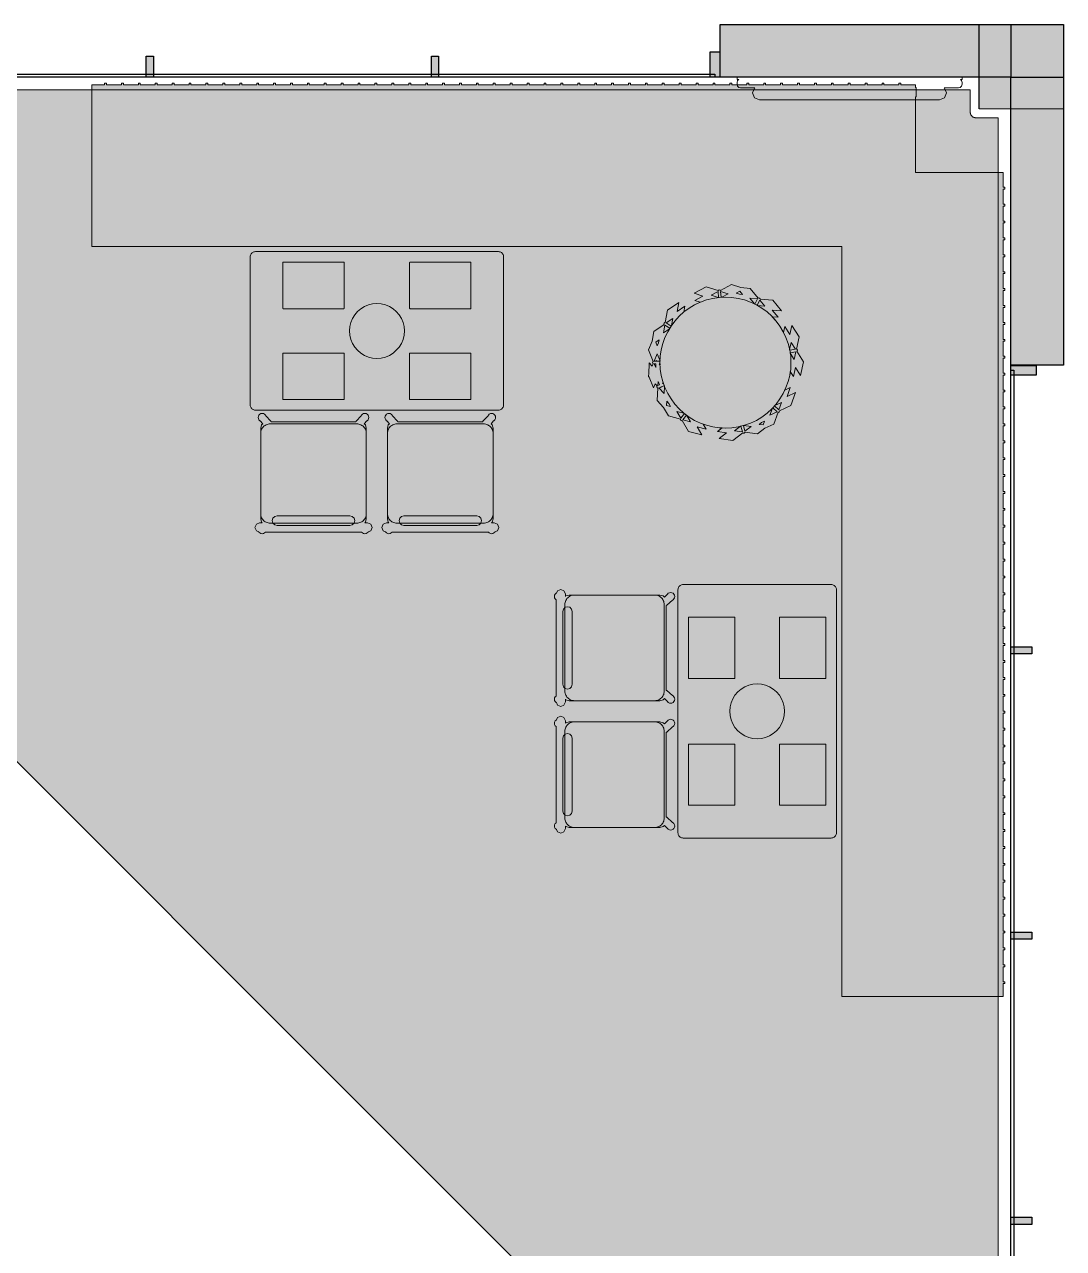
# Model space of a CAD drawing. Extents: x 2172.2 to 2210.6, y 415.3 to 458.1.
# Drawn here: x 2205.64 to 2210.56, y 431.25 to 437.04 of the extents above; entities that cross this region are included whole.
import ezdxf

# ---------------------------------------------------------------- set-up
doc = ezdxf.new("R2010")
doc.units = 0
for name, color, linetype, lineweight in [('AYAA_M3_BANQUETTES', 7, 'CONTINUOUS', 18), ('AYAA_M3_CHAIRS', 7, 'CONTINUOUS', 18), ('AYAA_M3_COLUMNS', 8, 'CONTINUOUS', 30), ('AYAA_M3_FINE_DETAIL', 8, 'CONTINUOUS', 9), ('AYAA_M3_FLOOR_DECOR', 32, 'CONTINUOUS', 9), ('AYAA_M3_GLAZING', 4, 'CONTINUOUS', 13), ('AYAA_M3_PLANTS', 94, 'CONTINUOUS', 18), ('AYAA_M3_TABLES', 7, 'CONTINUOUS', 18), ('AYAA_M3_WALL_DECOR', 32, 'CONTINUOUS', 13), ('AYAA_M3_WALLS', 7, 'CONTINUOUS', 30)]:
    doc.layers.add(name, color=color, linetype=linetype, lineweight=lineweight)

# ---------------------------------------------------------------- blocks, each defined once
blk = doc.blocks.new('AYAA_M3_ARCHITECTURE')
at = {"layer": 'AYAA_M3_COLUMNS', "true_color": 0xcfdadc}
blk.add_hatch(color=256, dxfattribs=at).paths.add_polyline_path([(20.561419, 3.041094), (20.561419, 2.641098), (20.161421, 2.641145), (20.161423, 3.041094)])
at = {"layer": 'AYAA_M3_WALLS', "true_color": 0xe1e6e6}
for points in [[(20.31142, 2.791096), (18.93642, 2.791096), (18.93642, 3.041096), (20.31142, 3.041096)], [(18.93442, 2.911096), (18.93442, 2.791096), (18.88842, 2.791096), (18.88842, 2.911096)], [(16.219419, 2.891096), (16.25342, 2.891096), (16.25342, 2.791096), (16.219419, 2.791096)], [(17.56942, 2.891096), (17.60342, 2.891096), (17.60342, 2.791096), (17.56942, 2.791096)], [(20.31142, 2.791096), (20.56142, 2.791096), (20.56142, 1.429485), (20.31142, 1.429485)], [(20.431419, 1.427485), (20.431419, 1.381485), (20.31142, 1.381485), (20.31142, 1.427485)], [(20.411421, 0.096485), (20.411421, 0.062485), (20.31142, 0.062485), (20.31142, 0.096485)], [(20.411421, -1.253515), (20.411421, -1.287515), (20.31142, -1.287515), (20.31142, -1.253515)], [(20.411421, -2.603515), (20.411421, -2.637515), (20.31142, -2.637515), (20.31142, -2.603515)]]:
    blk.add_hatch(color=256, dxfattribs=at).paths.add_polyline_path(points)
at = {"layer": 'AYAA_M3_COLUMNS', "linetype": 'CONTINUOUS', "lineweight": -2}
blk.add_lwpolyline([(20.561419, 3.041094), (20.561419, 2.641098), (20.161421, 2.641145), (20.161423, 3.041094)], close=True, dxfattribs=at)
at = {"layer": 'AYAA_M3_GLAZING', "linetype": 'CONTINUOUS', "lineweight": -2}
for points in [[(18.911421, 2.806096), (18.911421, 2.791096), (13.56142, 2.791096), (13.56142, 2.806096)], [(20.32642, -3.945515), (20.31142, -3.945515), (20.31142, 1.404485), (20.32642, 1.404485)]]:
    blk.add_lwpolyline(points, close=True, dxfattribs=at)
at = {"layer": 'AYAA_M3_WALLS', "linetype": 'CONTINUOUS', "lineweight": -2}
for points in [[(20.31142, 2.791096), (18.93642, 2.791096), (18.93642, 3.041096), (20.31142, 3.041096)], [(18.93442, 2.911096), (18.93442, 2.791096), (18.88842, 2.791096), (18.88842, 2.911096)], [(16.219419, 2.891096), (16.25342, 2.891096), (16.25342, 2.791096), (16.219419, 2.791096)], [(17.56942, 2.891096), (17.60342, 2.891096), (17.60342, 2.791096), (17.56942, 2.791096)], [(20.31142, 2.791096), (20.56142, 2.791096), (20.56142, 1.429485), (20.31142, 1.429485)], [(20.431419, 1.427485), (20.431419, 1.381485), (20.31142, 1.381485), (20.31142, 1.427485)], [(20.411421, 0.096485), (20.411421, 0.062485), (20.31142, 0.062485), (20.31142, 0.096485)], [(20.411421, -1.253515), (20.411421, -1.287515), (20.31142, -1.287515), (20.31142, -1.253515)], [(20.411421, -2.603515), (20.411421, -2.637515), (20.31142, -2.637515), (20.31142, -2.603515)]]:
    blk.add_lwpolyline(points, close=True, dxfattribs=at)
blk = doc.blocks.new('AYAA_M3_MIXED_FLOOR_TRIANGLE_L_3')
at = {"true_color": 0xe6decc}
h = blk.add_hatch(color=256, dxfattribs=at)
h.paths.add_polyline_path([(20.11942, 2.640728), (20.120229, 2.623648), (20.120469, 2.621207), (20.120948, 2.6188), (20.12166, 2.616453), (20.122599, 2.614186), (20.123756, 2.612022), (20.125119, 2.609982), (20.126675, 2.608086), (20.12841, 2.606351), (20.130306, 2.604795), (20.132346, 2.603432), (20.13451, 2.602275), (20.136777, 2.601336), (20.139124, 2.600624), (20.141531, 2.600145), (20.143972, 2.599905), (20.161052, 2.599096), (20.25142, 2.599096), (20.25142, -5.092985), (12.427339, 2.731096), (20.11942, 2.731096)])
h.paths.add_polyline_path([(20.073101, 2.604286), (20.071909, 2.609046), (20.07143, 2.611452), (20.07071, 2.616306), (20.070289, 2.621195), (20.06951, 2.637048), (20.06942, 2.640728), (20.06942, 2.681096), (12.548049, 2.681096), (20.20142, -4.972275), (20.20142, 2.549096), (20.159825, 2.549111), (20.141519, 2.549965), (20.139071, 2.550146), (20.13663, 2.550386), (20.131776, 2.551106), (20.12937, 2.551585), (20.12461, 2.552777), (20.122262, 2.553489), (20.117642, 2.555142), (20.115376, 2.556081), (20.11094, 2.558179), (20.108776, 2.559336), (20.104568, 2.561858), (20.102528, 2.563221), (20.098587, 2.566144), (20.09669, 2.567701), (20.093054, 2.570996), (20.09132, 2.57273), (20.088025, 2.576366), (20.086468, 2.578263), (20.083545, 2.582204), (20.082182, 2.584244), (20.07966, 2.588452), (20.078503, 2.590616), (20.076405, 2.595052), (20.075466, 2.597318), (20.073813, 2.601938)], flags=0)
at = {"true_color": 0x757d5e}
h = blk.add_hatch(color=256, dxfattribs=at)
h.paths.add_polyline_path([(20.06942, 2.681096), (20.069465, 2.638274), (20.070289, 2.621195), (20.07047, 2.618747), (20.07071, 2.616306), (20.07143, 2.611452), (20.071909, 2.609046), (20.073101, 2.604286), (20.073813, 2.601938), (20.075466, 2.597318), (20.076405, 2.595052), (20.078503, 2.590616), (20.07966, 2.588452), (20.082182, 2.584244), (20.083545, 2.582204), (20.086468, 2.578263), (20.088025, 2.576366), (20.09132, 2.57273), (20.093054, 2.570996), (20.09669, 2.567701), (20.098587, 2.566144), (20.102528, 2.563221), (20.104568, 2.561858), (20.108776, 2.559336), (20.11094, 2.558179), (20.115376, 2.556081), (20.117642, 2.555142), (20.122262, 2.553489), (20.12461, 2.552777), (20.12937, 2.551585), (20.131776, 2.551106), (20.13663, 2.550386), (20.139071, 2.550146), (20.141519, 2.549965), (20.158598, 2.549141), (20.20142, 2.549096), (20.20142, -4.972275), (12.548049, 2.681096)])
h.paths.add_polyline_path([(20.047636, 2.574117), (20.044069, 2.581658), (20.04313, 2.583924), (20.04032, 2.591778), (20.039608, 2.594126), (20.037581, 2.602218), (20.037103, 2.604624), (20.035879, 2.612875), (20.035331, 2.619477), (20.034476, 2.637415), (20.03442, 2.646096), (12.632547, 2.646096), (20.16642, -4.887777), (20.16642, 2.514096), (20.157739, 2.514152), (20.139801, 2.515007), (20.133199, 2.515555), (20.124948, 2.516779), (20.122542, 2.517257), (20.11445, 2.519284), (20.112102, 2.519996), (20.104248, 2.522806), (20.101982, 2.523745), (20.094441, 2.527312), (20.092278, 2.528468), (20.085123, 2.532757), (20.083083, 2.53412), (20.076383, 2.539089), (20.074486, 2.540645), (20.068306, 2.546247), (20.066571, 2.547982), (20.060969, 2.554162), (20.059413, 2.556059), (20.054444, 2.562759), (20.053081, 2.564799), (20.048792, 2.571954)], flags=0)
at = {"true_color": 0xe6decc}
blk.add_hatch(color=256, dxfattribs=at).paths.add_polyline_path([(20.060969, 2.554162), (20.066571, 2.547982), (20.068306, 2.546247), (20.074486, 2.540645), (20.076383, 2.539089), (20.083083, 2.53412), (20.085123, 2.532757), (20.092278, 2.528468), (20.094441, 2.527312), (20.101982, 2.523745), (20.104248, 2.522806), (20.112102, 2.519996), (20.11445, 2.519284), (20.122542, 2.517257), (20.124948, 2.516779), (20.133199, 2.515555), (20.139801, 2.515007), (20.155654, 2.514228), (20.161052, 2.514096), (20.16642, 2.514096), (20.16642, -4.887777), (12.632547, 2.646096), (20.03442, 2.646096), (20.03442, 2.640728), (20.034552, 2.63533), (20.035331, 2.619477), (20.035879, 2.612875), (20.037103, 2.604624), (20.037581, 2.602218), (20.039608, 2.594126), (20.04032, 2.591778), (20.04313, 2.583924), (20.044069, 2.581658), (20.047636, 2.574117), (20.048792, 2.571954), (20.053081, 2.564799), (20.054444, 2.562759), (20.059413, 2.556059)])
at = {"color": 0, "linetype": 'CONTINUOUS', "lineweight": -2}
blk.add_lwpolyline([(20.11942, 2.731096), (20.11942, 2.640728), (20.120229, 2.623648), (20.120469, 2.621207), (20.120948, 2.6188), (20.12166, 2.616453), (20.122599, 2.614186), (20.123756, 2.612022), (20.125119, 2.609982), (20.126675, 2.608086), (20.12841, 2.606351), (20.130306, 2.604795), (20.132346, 2.603432), (20.13451, 2.602275), (20.136777, 2.601336), (20.139124, 2.600624), (20.141531, 2.600145), (20.143972, 2.599905), (20.159825, 2.599126), (20.25142, 2.599096), (20.25142, -5.092985), (12.427339, 2.731096)], close=True, dxfattribs=at)
blk = doc.blocks.new('AYAA_M3_UNIQUE_WALL_COMPOSITION_15')
at = {"color": 0, "linetype": 'CONTINUOUS', "lineweight": -2}
blk.add_lwpolyline([(-0.448002, -0.044688), (-0.515665, -0.044688), (-0.524204, -0.042403), (-0.530481, -0.036126), (-0.532765, -0.027588), (-0.532765, -0.019038), (-0.530481, -0.010499), (-0.52477, -0.004788), (-0.532765, -0.004788), (-0.532765, 0.005662), (0.532765, 0.005662), (0.532765, -0.004788), (0.52477, -0.004788), (0.530481, -0.010499), (0.532765, -0.019038), (0.532765, -0.027588), (0.530481, -0.036126), (0.524204, -0.042403), (0.515665, -0.044688), (0.447981, -0.044688), (0.449701, -0.045401), (0.459431, -0.068913), (0.449701, -0.092424), (0.426212, -0.102163), (-0.426212, -0.102162), (-0.449723, -0.092424), (-0.459462, -0.068913), (-0.449723, -0.045401)], close=True, dxfattribs=at)
blk = doc.blocks.new('AYAA_M3_TRIANGLE_L_BANQUETTE')
at = {"true_color": 0xa7bd99}
blk.add_hatch(color=256, dxfattribs=at).paths.add_polyline_path([(0.027, 0.92), (0.027, 0.929), (0.035, 0.929), (0.035, 1), (0.027, 1), (0.027, 1.009), (0.035, 1.009), (0.035, 1.08), (0.027, 1.08), (0.027, 1.089), (0.035, 1.089), (0.035, 1.16), (0.027, 1.16), (0.027, 1.169), (0.035, 1.169), (0.035, 1.24), (0.027, 1.24), (0.027, 1.249), (0.035, 1.249), (0.035, 1.32), (0.027, 1.32), (0.027, 1.329), (0.035, 1.329), (0.035, 1.4), (0.027, 1.4), (0.027, 1.409), (0.035, 1.409), (0.035, 1.48), (0.027, 1.48), (0.027, 1.489), (0.035, 1.489), (0.035, 1.56), (0.027, 1.56), (0.027, 1.569), (0.035, 1.569), (0.035, 1.64), (0.027, 1.64), (0.027, 1.649), (0.035, 1.649), (0.035, 1.72), (0.027, 1.72), (0.027, 1.729), (0.035, 1.729), (0.035, 1.8), (0.027, 1.8), (0.027, 1.809), (0.035, 1.809), (0.035, 1.88), (0.027, 1.88), (0.027, 1.889), (0.035, 1.889), (0.035, 1.96), (0.027, 1.96), (0.027, 1.969), (0.035, 1.969), (0.035, 2.04), (0.027, 2.04), (0.027, 2.049), (0.035, 2.049), (0.035, 2.12), (0.027, 2.12), (0.027, 2.129), (0.035, 2.129), (0.035, 2.2), (0.027, 2.2), (0.027, 2.209), (0.035, 2.209), (0.035, 2.28), (0.027, 2.28), (0.027, 2.289), (0.035, 2.289), (0.035, 2.36), (0.027, 2.36), (0.027, 2.369), (0.035, 2.369), (0.035, 2.44), (0.027, 2.44), (0.027, 2.449), (0.035, 2.449), (0.035, 2.52), (0.027, 2.52), (0.027, 2.529), (0.035, 2.529), (0.035, 2.6), (0.027, 2.6), (0.027, 2.609), (0.035, 2.609), (0.035, 2.68), (0.027, 2.68), (0.027, 2.689), (0.035, 2.689), (0.035, 2.76), (0.027, 2.76), (0.027, 2.769), (0.035, 2.769), (0.035, 2.84), (0.027, 2.84), (0.027, 2.849), (0.035, 2.849), (0.035, 2.92), (0.027, 2.92), (0.027, 2.929), (0.035, 2.929), (0.035, 3), (0.027, 3), (0.027, 3.009), (0.035, 3.009), (0.035, 3.08), (0.027, 3.08), (0.027, 3.089), (0.035, 3.089), (0.035, 3.16), (0.027, 3.16), (0.027, 3.169), (0.035, 3.169), (0.035, 3.24), (0.027, 3.24), (0.027, 3.249), (0.035, 3.249), (0.035, 3.32), (0.027, 3.32), (0.027, 3.329), (0.035, 3.329), (0.035, 3.4), (0.027, 3.4), (0.027, 3.409), (0.035, 3.409), (0.035, 3.48), (0.027, 3.48), (0.027, 3.489), (0.035, 3.489), (0.035, 3.56), (0.027, 3.56), (0.027, 3.569), (0.035, 3.569), (0.035, 3.64), (0.027, 3.64), (0.027, 3.649), (0.035, 3.649), (0.035, 3.72), (0.027, 3.72), (0.027, 3.729), (0.035, 3.729), (0.035, 3.8), (0.027, 3.8), (0.027, 3.809), (0.035, 3.809), (0.035, 3.88), (0.027, 3.88), (0.027, 3.889), (0.035, 3.889), (0.035, 3.96), (0.027, 3.96), (0.027, 3.969), (0.035, 3.969), (0.035, 4.04), (0.027, 4.04), (0.027, 4.049), (0.035, 4.049), (0.035, 4.12), (0.027, 4.12), (0.027, 4.129), (0.035, 4.129), (0.035, 4.2), (0.027, 4.2), (0.027, 4.209), (0.035, 4.209), (0.035, 4.28), (0.027, 4.28), (0.027, 4.289), (0.035, 4.289), (0.035, 4.35), (0.8, 4.35), (0.8, 0.8), (4.35, 0.8), (4.35, 0.035), (4.289, 0.035), (4.289, 0.027), (4.28, 0.027), (4.28, 0.035), (4.209, 0.035), (4.209, 0.027), (4.2, 0.027), (4.2, 0.035), (4.129, 0.035), (4.129, 0.027), (4.12, 0.027), (4.12, 0.035), (4.049, 0.035), (4.049, 0.027), (4.04, 0.027), (4.04, 0.035), (3.969, 0.035), (3.969, 0.027), (3.96, 0.027), (3.96, 0.035), (3.889, 0.035), (3.889, 0.027), (3.88, 0.027), (3.88, 0.035), (3.809, 0.035), (3.809, 0.027), (3.8, 0.027), (3.8, 0.035), (3.729, 0.035), (3.729, 0.027), (3.72, 0.027), (3.72, 0.035), (3.649, 0.035), (3.649, 0.027), (3.64, 0.027), (3.64, 0.035), (3.569, 0.035), (3.569, 0.027), (3.56, 0.027), (3.56, 0.035), (3.489, 0.035), (3.489, 0.027), (3.48, 0.027), (3.48, 0.035), (3.409, 0.035), (3.409, 0.027), (3.4, 0.027), (3.4, 0.035), (3.329, 0.035), (3.329, 0.027), (3.32, 0.027), (3.32, 0.035), (3.249, 0.035), (3.249, 0.027), (3.24, 0.027), (3.24, 0.035), (3.169, 0.035), (3.169, 0.027), (3.16, 0.027), (3.16, 0.035), (3.089, 0.035), (3.089, 0.027), (3.08, 0.027), (3.08, 0.035), (3.009, 0.035), (3.009, 0.027), (3, 0.027), (3, 0.035), (2.929, 0.035), (2.929, 0.027), (2.92, 0.027), (2.92, 0.035), (2.849, 0.035), (2.849, 0.027), (2.84, 0.027), (2.84, 0.035), (2.769, 0.035), (2.769, 0.027), (2.76, 0.027), (2.76, 0.035), (2.689, 0.035), (2.689, 0.027), (2.68, 0.027), (2.68, 0.035), (2.609, 0.035), (2.609, 0.027), (2.6, 0.027), (2.6, 0.035), (2.529, 0.035), (2.529, 0.027), (2.52, 0.027), (2.52, 0.035), (2.449, 0.035), (2.449, 0.027), (2.44, 0.027), (2.44, 0.035), (2.369, 0.035), (2.369, 0.027), (2.36, 0.027), (2.36, 0.035), (2.289, 0.035), (2.289, 0.027), (2.28, 0.027), (2.28, 0.035), (2.209, 0.035), (2.209, 0.027), (2.2, 0.027), (2.2, 0.035), (2.129, 0.035), (2.129, 0.027), (2.12, 0.027), (2.12, 0.035), (2.049, 0.035), (2.049, 0.027), (2.04, 0.027), (2.04, 0.035), (1.969, 0.035), (1.969, 0.027), (1.96, 0.027), (1.96, 0.035), (1.889, 0.035), (1.889, 0.027), (1.88, 0.027), (1.88, 0.035), (1.809, 0.035), (1.809, 0.027), (1.8, 0.027), (1.8, 0.035), (1.729, 0.035), (1.729, 0.027), (1.72, 0.027), (1.72, 0.035), (1.649, 0.035), (1.649, 0.027), (1.64, 0.027), (1.64, 0.035), (1.569, 0.035), (1.569, 0.027), (1.56, 0.027), (1.56, 0.035), (1.489, 0.035), (1.489, 0.027), (1.48, 0.027), (1.48, 0.035), (1.409, 0.035), (1.409, 0.027), (1.4, 0.027), (1.4, 0.035), (1.329, 0.035), (1.329, 0.027), (1.32, 0.027), (1.32, 0.035), (1.249, 0.035), (1.249, 0.027), (1.24, 0.027), (1.24, 0.035), (1.169, 0.035), (1.169, 0.027), (1.16, 0.027), (1.16, 0.035), (1.089, 0.035), (1.089, 0.027), (1.08, 0.027), (1.08, 0.035), (1.009, 0.035), (1.009, 0.027), (1, 0.027), (1, 0.035), (0.929, 0.035), (0.929, 0.027), (0.92, 0.027), (0.92, 0.035), (0.849, 0.035), (0.849, 0.027), (0.84, 0.027), (0.84, 0.035), (0.769, 0.035), (0.769, 0.027), (0.76, 0.027), (0.76, 0.035), (0.689, 0.035), (0.689, 0.027), (0.68, 0.027), (0.68, 0.035), (0.609, 0.035), (0.609, 0.027), (0.6, 0.027), (0.6, 0.035), (0.529, 0.035), (0.529, 0.027), (0.52, 0.027), (0.52, 0.035), (0.45, 0.035), (0.45, 0.048), (0.448, 0.048), (0.448, 0.092), (0.45, 0.092), (0.45, 0.45), (0.035, 0.45), (0.035, 0.52), (0.027, 0.52), (0.027, 0.529), (0.035, 0.529), (0.035, 0.6), (0.027, 0.6), (0.027, 0.609), (0.035, 0.609), (0.035, 0.68), (0.027, 0.68), (0.027, 0.689), (0.035, 0.689), (0.035, 0.76), (0.027, 0.76), (0.027, 0.769), (0.035, 0.769), (0.035, 0.84), (0.027, 0.84), (0.027, 0.849), (0.035, 0.849), (0.035, 0.92)])
at = {"color": 0, "linetype": 'CONTINUOUS', "lineweight": -2}
blk.add_lwpolyline([(0.027, 0.92), (0.027, 0.929), (0.035, 0.929), (0.035, 1), (0.027, 1), (0.027, 1.009), (0.035, 1.009), (0.035, 1.08), (0.027, 1.08), (0.027, 1.089), (0.035, 1.089), (0.035, 1.16), (0.027, 1.16), (0.027, 1.169), (0.035, 1.169), (0.035, 1.24), (0.027, 1.24), (0.027, 1.249), (0.035, 1.249), (0.035, 1.32), (0.027, 1.32), (0.027, 1.329), (0.035, 1.329), (0.035, 1.4), (0.027, 1.4), (0.027, 1.409), (0.035, 1.409), (0.035, 1.48), (0.027, 1.48), (0.027, 1.489), (0.035, 1.489), (0.035, 1.56), (0.027, 1.56), (0.027, 1.569), (0.035, 1.569), (0.035, 1.64), (0.027, 1.64), (0.027, 1.649), (0.035, 1.649), (0.035, 1.72), (0.027, 1.72), (0.027, 1.729), (0.035, 1.729), (0.035, 1.8), (0.027, 1.8), (0.027, 1.809), (0.035, 1.809), (0.035, 1.88), (0.027, 1.88), (0.027, 1.889), (0.035, 1.889), (0.035, 1.96), (0.027, 1.96), (0.027, 1.969), (0.035, 1.969), (0.035, 2.04), (0.027, 2.04), (0.027, 2.049), (0.035, 2.049), (0.035, 2.12), (0.027, 2.12), (0.027, 2.129), (0.035, 2.129), (0.035, 2.2), (0.027, 2.2), (0.027, 2.209), (0.035, 2.209), (0.035, 2.28), (0.027, 2.28), (0.027, 2.289), (0.035, 2.289), (0.035, 2.36), (0.027, 2.36), (0.027, 2.369), (0.035, 2.369), (0.035, 2.44), (0.027, 2.44), (0.027, 2.449), (0.035, 2.449), (0.035, 2.52), (0.027, 2.52), (0.027, 2.529), (0.035, 2.529), (0.035, 2.6), (0.027, 2.6), (0.027, 2.609), (0.035, 2.609), (0.035, 2.68), (0.027, 2.68), (0.027, 2.689), (0.035, 2.689), (0.035, 2.76), (0.027, 2.76), (0.027, 2.769), (0.035, 2.769), (0.035, 2.84), (0.027, 2.84), (0.027, 2.849), (0.035, 2.849), (0.035, 2.92), (0.027, 2.92), (0.027, 2.929), (0.035, 2.929), (0.035, 3), (0.027, 3), (0.027, 3.009), (0.035, 3.009), (0.035, 3.08), (0.027, 3.08), (0.027, 3.089), (0.035, 3.089), (0.035, 3.16), (0.027, 3.16), (0.027, 3.169), (0.035, 3.169), (0.035, 3.24), (0.027, 3.24), (0.027, 3.249), (0.035, 3.249), (0.035, 3.32), (0.027, 3.32), (0.027, 3.329), (0.035, 3.329), (0.035, 3.4), (0.027, 3.4), (0.027, 3.409), (0.035, 3.409), (0.035, 3.48), (0.027, 3.48), (0.027, 3.489), (0.035, 3.489), (0.035, 3.56), (0.027, 3.56), (0.027, 3.569), (0.035, 3.569), (0.035, 3.64), (0.027, 3.64), (0.027, 3.649), (0.035, 3.649), (0.035, 3.72), (0.027, 3.72), (0.027, 3.729), (0.035, 3.729), (0.035, 3.8), (0.027, 3.8), (0.027, 3.809), (0.035, 3.809), (0.035, 3.88), (0.027, 3.88), (0.027, 3.889), (0.035, 3.889), (0.035, 3.96), (0.027, 3.96), (0.027, 3.969), (0.035, 3.969), (0.035, 4.04), (0.027, 4.04), (0.027, 4.049), (0.035, 4.049), (0.035, 4.12), (0.027, 4.12), (0.027, 4.129), (0.035, 4.129), (0.035, 4.2), (0.027, 4.2), (0.027, 4.209), (0.035, 4.209), (0.035, 4.28), (0.027, 4.28), (0.027, 4.289), (0.035, 4.289), (0.035, 4.35), (0.8, 4.35), (0.8, 0.8), (4.35, 0.8), (4.35, 0.035), (4.289, 0.035), (4.289, 0.027), (4.28, 0.027), (4.28, 0.035), (4.209, 0.035), (4.209, 0.027), (4.2, 0.027), (4.2, 0.035), (4.129, 0.035), (4.129, 0.027), (4.12, 0.027), (4.12, 0.035), (4.049, 0.035), (4.049, 0.027), (4.04, 0.027), (4.04, 0.035), (3.969, 0.035), (3.969, 0.027), (3.96, 0.027), (3.96, 0.035), (3.889, 0.035), (3.889, 0.027), (3.88, 0.027), (3.88, 0.035), (3.809, 0.035), (3.809, 0.027), (3.8, 0.027), (3.8, 0.035), (3.729, 0.035), (3.729, 0.027), (3.72, 0.027), (3.72, 0.035), (3.649, 0.035), (3.649, 0.027), (3.64, 0.027), (3.64, 0.035), (3.569, 0.035), (3.569, 0.027), (3.56, 0.027), (3.56, 0.035), (3.489, 0.035), (3.489, 0.027), (3.48, 0.027), (3.48, 0.035), (3.409, 0.035), (3.409, 0.027), (3.4, 0.027), (3.4, 0.035), (3.329, 0.035), (3.329, 0.027), (3.32, 0.027), (3.32, 0.035), (3.249, 0.035), (3.249, 0.027), (3.24, 0.027), (3.24, 0.035), (3.169, 0.035), (3.169, 0.027), (3.16, 0.027), (3.16, 0.035), (3.089, 0.035), (3.089, 0.027), (3.08, 0.027), (3.08, 0.035), (3.009, 0.035), (3.009, 0.027), (3, 0.027), (3, 0.035), (2.929, 0.035), (2.929, 0.027), (2.92, 0.027), (2.92, 0.035), (2.849, 0.035), (2.849, 0.027), (2.84, 0.027), (2.84, 0.035), (2.769, 0.035), (2.769, 0.027), (2.76, 0.027), (2.76, 0.035), (2.689, 0.035), (2.689, 0.027), (2.68, 0.027), (2.68, 0.035), (2.609, 0.035), (2.609, 0.027), (2.6, 0.027), (2.6, 0.035), (2.529, 0.035), (2.529, 0.027), (2.52, 0.027), (2.52, 0.035), (2.449, 0.035), (2.449, 0.027), (2.44, 0.027), (2.44, 0.035), (2.369, 0.035), (2.369, 0.027), (2.36, 0.027), (2.36, 0.035), (2.289, 0.035), (2.289, 0.027), (2.28, 0.027), (2.28, 0.035), (2.209, 0.035), (2.209, 0.027), (2.2, 0.027), (2.2, 0.035), (2.129, 0.035), (2.129, 0.027), (2.12, 0.027), (2.12, 0.035), (2.049, 0.035), (2.049, 0.027), (2.04, 0.027), (2.04, 0.035), (1.969, 0.035), (1.969, 0.027), (1.96, 0.027), (1.96, 0.035), (1.889, 0.035), (1.889, 0.027), (1.88, 0.027), (1.88, 0.035), (1.809, 0.035), (1.809, 0.027), (1.8, 0.027), (1.8, 0.035), (1.729, 0.035), (1.729, 0.027), (1.72, 0.027), (1.72, 0.035), (1.649, 0.035), (1.649, 0.027), (1.64, 0.027), (1.64, 0.035), (1.569, 0.035), (1.569, 0.027), (1.56, 0.027), (1.56, 0.035), (1.489, 0.035), (1.489, 0.027), (1.48, 0.027), (1.48, 0.035), (1.409, 0.035), (1.409, 0.027), (1.4, 0.027), (1.4, 0.035), (1.329, 0.035), (1.329, 0.027), (1.32, 0.027), (1.32, 0.035), (1.249, 0.035), (1.249, 0.027), (1.24, 0.027), (1.24, 0.035), (1.169, 0.035), (1.169, 0.027), (1.16, 0.027), (1.16, 0.035), (1.089, 0.035), (1.089, 0.027), (1.08, 0.027), (1.08, 0.035), (1.009, 0.035), (1.009, 0.027), (1, 0.027), (1, 0.035), (0.929, 0.035), (0.929, 0.027), (0.92, 0.027), (0.92, 0.035), (0.849, 0.035), (0.849, 0.027), (0.84, 0.027), (0.84, 0.035), (0.769, 0.035), (0.769, 0.027), (0.76, 0.027), (0.76, 0.035), (0.689, 0.035), (0.689, 0.027), (0.68, 0.027), (0.68, 0.035), (0.609, 0.035), (0.609, 0.027), (0.6, 0.027), (0.6, 0.035), (0.529, 0.035), (0.529, 0.027), (0.52, 0.027), (0.52, 0.035), (0.45, 0.035), (0.45, 0.048), (0.448, 0.048), (0.448, 0.092), (0.45, 0.092), (0.45, 0.45), (0.035, 0.45), (0.035, 0.52), (0.027, 0.52), (0.027, 0.529), (0.035, 0.529), (0.035, 0.6), (0.027, 0.6), (0.027, 0.609), (0.035, 0.609), (0.035, 0.68), (0.027, 0.68), (0.027, 0.689), (0.035, 0.689), (0.035, 0.76), (0.027, 0.76), (0.027, 0.769), (0.035, 0.769), (0.035, 0.84), (0.027, 0.84), (0.027, 0.849), (0.035, 0.849), (0.035, 0.92)], close=True, dxfattribs=at)
blk = doc.blocks.new('AYAA_M3_DINING_2')
at = {"true_color": 0xf9f9f5}
blk.add_hatch(color=256, dxfattribs=at).paths.add_polyline_path([(-0.595225, -0.364695), (-0.597275, -0.36135), (-0.598776, -0.357725), (-0.599692, -0.353911), (-0.6, -0.35), (-0.6, 0.35), (-0.599692, 0.353911), (-0.598776, 0.357725), (-0.597275, 0.36135), (-0.595225, 0.364695), (-0.592678, 0.367678), (-0.589695, 0.370225), (-0.58635, 0.372275), (-0.582725, 0.373776), (-0.578911, 0.374692), (-0.575, 0.375), (0.575, 0.375), (0.578911, 0.374692), (0.582725, 0.373776), (0.58635, 0.372275), (0.589695, 0.370225), (0.592678, 0.367678), (0.595225, 0.364695), (0.597275, 0.36135), (0.598776, 0.357725), (0.599692, 0.353911), (0.6, 0.35), (0.6, -0.35), (0.599692, -0.353911), (0.598776, -0.357725), (0.597275, -0.36135), (0.595225, -0.364695), (0.592678, -0.367678), (0.589695, -0.370225), (0.58635, -0.372275), (0.582725, -0.373776), (0.578911, -0.374692), (0.575, -0.375), (-0.575, -0.375), (-0.578911, -0.374692), (-0.582725, -0.373776), (-0.58635, -0.372275), (-0.589695, -0.370225), (-0.592678, -0.367678)])
at = {"color": 0, "linetype": 'CONTINUOUS', "lineweight": -2}
blk.add_lwpolyline([(-0.599692, 0.353911), (-0.598776, 0.357725), (-0.597275, 0.36135), (-0.595225, 0.364695), (-0.592678, 0.367678), (-0.589695, 0.370225), (-0.58635, 0.372275), (-0.582725, 0.373776), (-0.578911, 0.374692), (-0.575, 0.375), (0.575, 0.375), (0.578911, 0.374692), (0.582725, 0.373776), (0.58635, 0.372275), (0.589695, 0.370225), (0.592678, 0.367678), (0.595225, 0.364695), (0.597275, 0.36135), (0.598776, 0.357725), (0.599692, 0.353911), (0.6, 0.35), (0.6, -0.35), (0.599692, -0.353911), (0.598776, -0.357725), (0.597275, -0.36135), (0.595225, -0.364695), (0.592678, -0.367678), (0.589695, -0.370225), (0.58635, -0.372275), (0.582725, -0.373776), (0.578911, -0.374692), (0.575, -0.375), (-0.575, -0.375), (-0.578911, -0.374692), (-0.582725, -0.373776), (-0.58635, -0.372275), (-0.589695, -0.370225), (-0.592678, -0.367678), (-0.595225, -0.364695), (-0.597275, -0.36135), (-0.598776, -0.357725), (-0.599692, -0.353911), (-0.6, -0.35), (-0.6, 0.35)], close=True, dxfattribs=at)
at = {"layer": 'AYAA_M3_FINE_DETAIL', "linetype": 'CONTINUOUS', "lineweight": -2}
for points in [[(-0.443, 0.325), (-0.157, 0.325), (-0.156001, 0.324733), (-0.155267, 0.323999), (-0.155, 0.323), (-0.155, 0.107), (-0.155267, 0.106001), (-0.156001, 0.105267), (-0.157, 0.105), (-0.443, 0.105), (-0.443999, 0.105267), (-0.444733, 0.106001), (-0.445, 0.107), (-0.445, 0.323), (-0.444733, 0.323999), (-0.443999, 0.324733)], [(0.155, 0.323), (0.155267, 0.323999), (0.156001, 0.324733), (0.157, 0.325), (0.443, 0.325), (0.443999, 0.324733), (0.444733, 0.323999), (0.445, 0.323), (0.445, 0.107), (0.444733, 0.106001), (0.443999, 0.105267), (0.443, 0.105), (0.157, 0.105), (0.156001, 0.105267), (0.155267, 0.106001), (0.155, 0.107)], [(-0.123637, 0.040172), (-0.115831, 0.059019), (-0.105172, 0.076412), (-0.091924, 0.091924), (-0.076412, 0.105172), (-0.059019, 0.115831), (-0.040172, 0.123637), (-0.020336, 0.128399), (0, 0.13), (0.020336, 0.128399), (0.040172, 0.123637), (0.059019, 0.115831), (0.076412, 0.105172), (0.091924, 0.091924), (0.105172, 0.076412), (0.115831, 0.059019), (0.123637, 0.040172), (0.128399, 0.020336), (0.13, 0), (0.128399, -0.020336), (0.123637, -0.040172), (0.115831, -0.059019), (0.105172, -0.076412), (0.091924, -0.091924), (0.076412, -0.105172), (0.059019, -0.115831), (0.040172, -0.123637), (0.020336, -0.128399), (0, -0.13), (-0.020336, -0.128399), (-0.040172, -0.123637), (-0.059019, -0.115831), (-0.076412, -0.105172), (-0.091924, -0.091924), (-0.105172, -0.076412), (-0.115831, -0.059019), (-0.123637, -0.040172), (-0.128399, -0.020336), (-0.13, 0), (-0.128399, 0.020336)], [(-0.443999, -0.105267), (-0.443, -0.105), (-0.157, -0.105), (-0.156001, -0.105267), (-0.155267, -0.106001), (-0.155, -0.107), (-0.155, -0.323), (-0.155267, -0.323999), (-0.156001, -0.324733), (-0.157, -0.325), (-0.443, -0.325), (-0.443999, -0.324733), (-0.444733, -0.323999), (-0.445, -0.323), (-0.445, -0.107), (-0.444733, -0.106001)], [(0.155267, -0.106001), (0.156001, -0.105267), (0.157, -0.105), (0.443, -0.105), (0.443999, -0.105267), (0.444733, -0.106001), (0.445, -0.107), (0.445, -0.323), (0.444733, -0.323999), (0.443999, -0.324733), (0.443, -0.325), (0.157, -0.325), (0.156001, -0.324733), (0.155267, -0.323999), (0.155, -0.323), (0.155, -0.107)]]:
    blk.add_lwpolyline(points, close=True, dxfattribs=at)
blk = doc.blocks.new('AYAA_M3_CHAIR_IVORY')
at = {"true_color": 0xeaeeee}
blk.add_hatch(color=256, dxfattribs=at).paths.add_polyline_path([(-0.247475, -0.204863), (-0.248872, -0.200013), (-0.249717, -0.195038), (-0.25, -0.19), (-0.25, 0.19), (-0.249717, 0.195038), (-0.248872, 0.200013), (-0.247475, 0.204863), (-0.245544, 0.209525), (-0.243103, 0.213941), (-0.240182, 0.218057), (-0.23682, 0.22182), (-0.233057, 0.225182), (-0.228941, 0.228103), (-0.224525, 0.230544), (-0.219863, 0.232475), (-0.215013, 0.233872), (-0.210038, 0.234717), (-0.205, 0.235), (0.205, 0.235), (0.210038, 0.234717), (0.215013, 0.233872), (0.219863, 0.232475), (0.224525, 0.230544), (0.228941, 0.228103), (0.233057, 0.225182), (0.23682, 0.22182), (0.240182, 0.218057), (0.243103, 0.213941), (0.245544, 0.209525), (0.247475, 0.204863), (0.248872, 0.200013), (0.249717, 0.195038), (0.25, 0.19), (0.25, -0.19), (0.249717, -0.195038), (0.248872, -0.200013), (0.247475, -0.204863), (0.245544, -0.209525), (0.243103, -0.213941), (0.240182, -0.218057), (0.23682, -0.22182), (0.233057, -0.225182), (0.228941, -0.228103), (0.224525, -0.230544), (0.219863, -0.232475), (0.215013, -0.233872), (0.210038, -0.234717), (0.205, -0.235), (-0.205, -0.235), (-0.210038, -0.234717), (-0.215013, -0.233872), (-0.219863, -0.232475), (-0.224525, -0.230544), (-0.228941, -0.228103), (-0.233057, -0.225182), (-0.23682, -0.22182), (-0.240182, -0.218057), (-0.243103, -0.213941), (-0.245544, -0.209525)])
at = {"color": 0, "linetype": 'CONTINUOUS', "lineweight": -2}
for points in [[(-0.255, -0.233), (-0.242972, -0.233), (-0.245992, -0.22998), (-0.25, -0.215), (-0.25, 0.215), (-0.245992, 0.22998), (-0.240149, 0.235823), (-0.252556, 0.249383), (-0.254118, 0.250179), (-0.258321, 0.254382), (-0.26102, 0.259679), (-0.26195, 0.26555), (-0.26102, 0.271421), (-0.258321, 0.276718), (-0.254118, 0.280921), (-0.248821, 0.28362), (-0.24295, 0.28455), (-0.237079, 0.28362), (-0.231782, 0.280921), (-0.227579, 0.276718), (-0.22608, 0.273776), (-0.20172, 0.24715), (-0.200943, 0.245), (0.200943, 0.245), (0.20172, 0.24715), (0.22608, 0.273776), (0.227579, 0.276718), (0.231782, 0.280921), (0.237079, 0.28362), (0.24295, 0.28455), (0.248821, 0.28362), (0.254118, 0.280921), (0.258321, 0.276718), (0.26102, 0.271421), (0.26195, 0.26555), (0.26102, 0.259679), (0.258321, 0.254382), (0.254118, 0.250179), (0.252556, 0.249383), (0.240149, 0.235823), (0.245992, 0.22998), (0.25, 0.215), (0.25, -0.215), (0.245992, -0.22998), (0.242972, -0.233), (0.255, -0.233), (0.270556, -0.239444), (0.277, -0.255), (0.270556, -0.270556), (0.259027, -0.275332), (0.258321, -0.276718), (0.254118, -0.280921), (0.248821, -0.28362), (0.24295, -0.28455), (0.237079, -0.28362), (0.231782, -0.280921), (0.227861, -0.277), (-0.227861, -0.277), (-0.231782, -0.280921), (-0.237079, -0.28362), (-0.24295, -0.28455), (-0.248821, -0.28362), (-0.254118, -0.280921), (-0.258321, -0.276718), (-0.259027, -0.275332), (-0.270556, -0.270556), (-0.277, -0.255), (-0.270556, -0.239444)], [(-0.247475, -0.204863), (-0.248872, -0.200013), (-0.249717, -0.195038), (-0.25, -0.19), (-0.25, 0.19), (-0.249717, 0.195038), (-0.248872, 0.200013), (-0.247475, 0.204863), (-0.245544, 0.209525), (-0.243103, 0.213941), (-0.240182, 0.218057), (-0.23682, 0.22182), (-0.233057, 0.225182), (-0.228941, 0.228103), (-0.224525, 0.230544), (-0.219863, 0.232475), (-0.215013, 0.233872), (-0.210038, 0.234717), (-0.205, 0.235), (0.205, 0.235), (0.210038, 0.234717), (0.215013, 0.233872), (0.219863, 0.232475), (0.224525, 0.230544), (0.228941, 0.228103), (0.233057, 0.225182), (0.23682, 0.22182), (0.240182, 0.218057), (0.243103, 0.213941), (0.245544, 0.209525), (0.247475, 0.204863), (0.248872, 0.200013), (0.249717, 0.195038), (0.25, 0.19), (0.25, -0.19), (0.249717, -0.195038), (0.248872, -0.200013), (0.247475, -0.204863), (0.245544, -0.209525), (0.243103, -0.213941), (0.240182, -0.218057), (0.23682, -0.22182), (0.233057, -0.225182), (0.228941, -0.228103), (0.224525, -0.230544), (0.219863, -0.232475), (0.215013, -0.233872), (0.210038, -0.234717), (0.205, -0.235), (-0.205, -0.235), (-0.210038, -0.234717), (-0.215013, -0.233872), (-0.219863, -0.232475), (-0.224525, -0.230544), (-0.228941, -0.228103), (-0.233057, -0.225182), (-0.23682, -0.22182), (-0.240182, -0.218057), (-0.243103, -0.213941), (-0.245544, -0.209525)], [(-0.183735, -0.203506), (-0.1725, -0.2005), (0.1725, -0.2005), (0.183735, -0.203506), (0.191994, -0.211765), (0.195, -0.223), (0.191994, -0.234235), (0.183735, -0.242494), (0.1725, -0.2455), (-0.1725, -0.2455), (-0.183735, -0.242494), (-0.191994, -0.234235), (-0.195, -0.223), (-0.191994, -0.211765)]]:
    blk.add_lwpolyline(points, close=True, dxfattribs=at)
blk = doc.blocks.new('AYAA_M3_PLANTER')
at = {"true_color": 0x91b46f}
h = blk.add_hatch(color=256, dxfattribs=at)
h.paths.add_polyline_path([(-0.314582, -0.176177), (-0.34944, -0.121314), (-0.336246, -0.063287), (-0.338237, -0.062792), (-0.340588, -0.058893), (-0.339683, -0.054431), (-0.337973, -0.053296), (-0.369886, -0.003068), (-0.355475, 0.060314), (-0.331772, 0.023007), (-0.321972, 0.066107), (-0.30676, 0.042164), (-0.304043, 0.060478), (-0.296652, 0.089988), (-0.286403, 0.118632), (-0.280823, 0.13043), (-0.30658, 0.118511), (-0.291515, 0.160064), (-0.331628, 0.141502), (-0.309474, 0.20261), (-0.255468, 0.227602), (-0.256292, 0.22948), (-0.254641, 0.233723), (-0.250554, 0.235732), (-0.248612, 0.235071), (-0.22833, 0.291016), (-0.18698, 0.310151), (-0.150749, 0.337787), (-0.091788, 0.329601), (-0.091462, 0.331547), (-0.087769, 0.334189), (-0.083255, 0.333702), (-0.082014, 0.332167), (-0.034685, 0.368269), (0.029698, 0.35933), (-0.005446, 0.332524), (0.038334, 0.326445), (0.015759, 0.309226), (0.030385, 0.308507), (0.060478, 0.304043), (0.089988, 0.296652), (0.105943, 0.290943), (0.091863, 0.31559), (0.134551, 0.304134), (0.112627, 0.342513), (0.175406, 0.325665), (0.204933, 0.273978), (0.206673, 0.274908), (0.21102, 0.273598), (0.213392, 0.269726), (0.212934, 0.267806), (0.270427, 0.252378), (0.293029, 0.212813), (0.32366, 0.17908), (0.320546, 0.119665), (0.322646, 0.119524), (0.325649, 0.11609), (0.325495, 0.111531), (0.323958, 0.110094), (0.332125, 0.1011), (0.34, 0.12), (0.361231, 0.069046), (0.363954, 0.066047), (0.363789, 0.062905), (0.365, 0.06), (0.363441, 0.056259), (0.360553, 0.001136), (0.346789, 0.016294), (0.342105, 0.005053), (0.343905, 0.004243), (0.345522, 0), (0.343905, -0.004243), (0.342105, -0.005053), (0.365, -0.06), (0.347475, -0.102059), (0.339471, -0.146917), (0.290523, -0.180738), (0.291693, -0.182487), (0.290809, -0.186962), (0.287104, -0.189624), (0.285028, -0.189285), (0.274576, -0.247856), (0.2211, -0.284806), (0.228864, -0.241294), (0.192501, -0.26642), (0.1974, -0.238964), (0.196662, -0.239633), (0.172227, -0.257756), (0.146133, -0.273396), (0.119186, -0.286141), (0.145726, -0.294619), (0.106529, -0.315045), (0.148633, -0.328494), (0.09099, -0.358533), (0.034315, -0.34043), (0.033645, -0.342424), (0.029562, -0.344457), (0.025191, -0.34315), (0.024191, -0.341299), (-0.02857, -0.368794), (-0.071975, -0.354929), (-0.117352, -0.35079), (-0.155242, -0.304904), (-0.15685, -0.306178), (-0.161374, -0.305659), (-0.164354, -0.302216), (-0.164209, -0.30017), (-0.223471, -0.294764), (-0.264858, -0.244643), (-0.220841, -0.248658), (-0.248984, -0.214576), (-0.22109, -0.217121), (-0.239633, -0.196662), (-0.257756, -0.172227), (-0.273396, -0.146133), (-0.274861, -0.143036), (-0.281079, -0.170384), (-0.304783, -0.133077)])
h.paths.add_polyline_path([(0.32938, 0.006), (0.3375, 0.006), (0.330287, 0.023311)], flags=0)
h.paths.add_polyline_path([(0.32464, -0.006), (0.309705, -0.006), (0.309578, -0.008587), (0.323, -0.0408), (0.3375, -0.006), (0.328751, -0.006), (0.328527, -0.010281)], flags=0)
h.paths.add_polyline_path([(0.33044, -0.097057), (0.323, -0.0792), (0.317182, -0.093164), (0.314525, -0.108055)], flags=0)
h.paths.add_polyline_path([(0.319918, 0.107677), (0.31227, 0.104951), (0.318937, 0.088952)], flags=0)
h.paths.add_polyline_path([(0.307649, 0.116043), (0.315889, 0.11898), (0.290546, 0.146891), (0.288725, 0.112142), (0.289628, 0.109619), (0.303776, 0.114662), (0.306, 0.12)], flags=0)
h.paths.add_polyline_path([(0.309578, 0.008587), (0.309705, 0.006), (0.313744, 0.006), (0.310149, 0.009959)], flags=0)
h.paths.add_polyline_path([(0.295485, 0.094765), (0.297542, 0.099701), (0.293671, 0.098321), (0.29459, 0.095751)], flags=0)
h.paths.add_polyline_path([(0.264914, -0.160285), (0.263661, -0.162376), (0.287137, -0.177468), (0.293759, -0.140353)], flags=0)
h.paths.add_polyline_path([(0.249631, -0.208993), (0.280647, -0.187562), (0.257445, -0.172646), (0.255695, -0.175005)], flags=0)
h.paths.add_polyline_path([(0.267482, 0.194261), (0.277651, 0.183062), (0.278664, 0.20238), (0.259979, 0.207395)], flags=0)
h.paths.add_polyline_path([(0.229573, 0.230846), (0.210872, 0.263581), (0.193952, 0.241643), (0.196566, 0.239704)], flags=0)
h.paths.add_polyline_path([(0.18234, 0.250255), (0.184312, 0.248793), (0.20137, 0.27091), (0.164959, 0.280681)], flags=0)
h.paths.add_polyline_path([(0.06827, -0.318328), (0.035259, -0.307784), (0.032472, -0.308197), (0.034836, -0.335751)], flags=0)
h.paths.add_polyline_path([(-0.013033, -0.325306), (0.02288, -0.336777), (0.020496, -0.308993), (0.018039, -0.309114)], flags=0)
h.paths.add_polyline_path([(-0.072835, 0.300948), (-0.070392, 0.30156), (-0.042586, 0.322769), (-0.079928, 0.327954)], flags=0)
h.paths.add_polyline_path([(-0.0657, -0.323987), (-0.080764, -0.322613), (-0.068447, -0.33753), (-0.051291, -0.328589)], flags=0)
h.paths.add_polyline_path([(-0.091535, 0.324905), (-0.12151, 0.302042), (-0.087386, 0.297304), (-0.084477, 0.298032)], flags=0)
h.paths.add_polyline_path([(-0.139269, -0.276642), (-0.152266, -0.301259), (-0.114722, -0.304684), (-0.136985, -0.277723)], flags=0)
h.paths.add_polyline_path([(-0.152218, -0.269749), (-0.186882, -0.266587), (-0.162878, -0.295657), (-0.149925, -0.271123)], flags=0)
h.paths.add_polyline_path([(-0.170679, 0.283112), (-0.15865, 0.292287), (-0.177811, 0.294948), (-0.184405, 0.276761)], flags=0)
h.paths.add_polyline_path([(-0.244585, 0.232638), (-0.224083, 0.213819), (-0.222168, 0.215932), (-0.210371, 0.24847)], flags=0)
h.paths.add_polyline_path([(-0.232141, 0.204928), (-0.252699, 0.223798), (-0.265549, 0.188355), (-0.23388, 0.20301)], flags=0)
h.paths.add_polyline_path([(-0.303717, -0.061779), (-0.304043, -0.060478), (-0.304306, -0.058708), (-0.331542, -0.063418), (-0.311325, -0.095238)], flags=0)
h.paths.add_polyline_path([(-0.306067, -0.046834), (-0.306424, -0.044428), (-0.325228, -0.014831), (-0.333587, -0.051593)], flags=0)
at = {"color": 0, "linetype": 'CONTINUOUS', "lineweight": -2}
for points in [[(-0.314582, -0.176177), (-0.34944, -0.121314), (-0.336246, -0.063287), (-0.338237, -0.062792), (-0.340588, -0.058893), (-0.339683, -0.054431), (-0.337973, -0.053296), (-0.369886, -0.003068), (-0.355475, 0.060314), (-0.331772, 0.023007), (-0.321972, 0.066107), (-0.30676, 0.042164), (-0.304043, 0.060478), (-0.296652, 0.089988), (-0.286403, 0.118632), (-0.280823, 0.13043), (-0.30658, 0.118511), (-0.291515, 0.160064), (-0.331628, 0.141502), (-0.309474, 0.20261), (-0.255468, 0.227602), (-0.256292, 0.22948), (-0.254641, 0.233723), (-0.250554, 0.235732), (-0.248612, 0.235071), (-0.22833, 0.291016), (-0.18698, 0.310151), (-0.150749, 0.337787), (-0.091788, 0.329601), (-0.091462, 0.331547), (-0.087769, 0.334189), (-0.083255, 0.333702), (-0.082014, 0.332167), (-0.034685, 0.368269), (0.029698, 0.35933), (-0.005446, 0.332524), (0.038334, 0.326445), (0.015759, 0.309226), (0.030385, 0.308507), (0.060478, 0.304043), (0.089988, 0.296652), (0.105943, 0.290943), (0.091863, 0.31559), (0.134551, 0.304134), (0.112627, 0.342513), (0.175406, 0.325665), (0.204933, 0.273978), (0.206673, 0.274908), (0.21102, 0.273598), (0.213392, 0.269726), (0.212934, 0.267806), (0.270427, 0.252378), (0.293029, 0.212813), (0.32366, 0.17908), (0.320546, 0.119665), (0.322646, 0.119524), (0.325649, 0.11609), (0.325495, 0.111531), (0.323958, 0.110094), (0.332125, 0.1011), (0.34, 0.12), (0.361231, 0.069046), (0.363954, 0.066047), (0.363789, 0.062905), (0.365, 0.06), (0.363441, 0.056259), (0.360553, 0.001136), (0.346789, 0.016294), (0.342105, 0.005053), (0.343905, 0.004243), (0.345522, 0), (0.343905, -0.004243), (0.342105, -0.005053), (0.365, -0.06), (0.347475, -0.102059), (0.339471, -0.146917), (0.290523, -0.180738), (0.291693, -0.182487), (0.290809, -0.186962), (0.287104, -0.189624), (0.285028, -0.189285), (0.274576, -0.247856), (0.2211, -0.284806), (0.228864, -0.241294), (0.192501, -0.26642), (0.1974, -0.238964), (0.196662, -0.239633), (0.172227, -0.257756), (0.146133, -0.273396), (0.119186, -0.286141), (0.145726, -0.294619), (0.106529, -0.315045), (0.148633, -0.328494), (0.09099, -0.358533), (0.034315, -0.34043), (0.033645, -0.342424), (0.029562, -0.344457), (0.025191, -0.34315), (0.024191, -0.341299), (-0.02857, -0.368794), (-0.071975, -0.354929), (-0.117352, -0.35079), (-0.155242, -0.304904), (-0.15685, -0.306178), (-0.161374, -0.305659), (-0.164354, -0.302216), (-0.164209, -0.30017), (-0.223471, -0.294764), (-0.264858, -0.244643), (-0.220841, -0.248658), (-0.248984, -0.214576), (-0.22109, -0.217121), (-0.239633, -0.196662), (-0.257756, -0.172227), (-0.273396, -0.146133), (-0.274861, -0.143036), (-0.281079, -0.170384), (-0.304783, -0.133077)], [(-0.304043, 0.060478), (-0.296652, 0.089988), (-0.286403, 0.118632), (-0.273396, 0.146133), (-0.257756, 0.172227), (-0.239633, 0.196662), (-0.219203, 0.219203), (-0.196662, 0.239633), (-0.172227, 0.257756), (-0.146133, 0.273396), (-0.118632, 0.286403), (-0.089988, 0.296652), (-0.060478, 0.304043), (-0.030385, 0.308507), (0, 0.31), (0.030385, 0.308507), (0.060478, 0.304043), (0.089988, 0.296652), (0.118632, 0.286403), (0.146133, 0.273396), (0.172227, 0.257756), (0.196662, 0.239633), (0.219203, 0.219203), (0.239633, 0.196662), (0.257756, 0.172227), (0.273396, 0.146133), (0.286403, 0.118632), (0.296652, 0.089988), (0.304043, 0.060478), (0.308507, 0.030385), (0.31, 0), (0.308507, -0.030385), (0.304043, -0.060478), (0.296652, -0.089988), (0.286403, -0.118632), (0.273396, -0.146133), (0.257756, -0.172227), (0.239633, -0.196662), (0.219203, -0.219203), (0.196662, -0.239633), (0.172227, -0.257756), (0.146133, -0.273396), (0.118632, -0.286403), (0.089988, -0.296652), (0.060478, -0.304043), (0.030385, -0.308507), (0, -0.31), (-0.030385, -0.308507), (-0.060478, -0.304043), (-0.089988, -0.296652), (-0.118632, -0.286403), (-0.146133, -0.273396), (-0.172227, -0.257756), (-0.196662, -0.239633), (-0.219203, -0.219203), (-0.239633, -0.196662), (-0.257756, -0.172227), (-0.273396, -0.146133), (-0.286403, -0.118632), (-0.296652, -0.089988), (-0.304043, -0.060478), (-0.308507, -0.030385), (-0.31, 0), (-0.308507, 0.030385)], [(-0.170679, 0.283112), (-0.15865, 0.292287), (-0.177811, 0.294948), (-0.184405, 0.276761)], [(-0.091535, 0.324905), (-0.12151, 0.302042), (-0.087386, 0.297304), (-0.084477, 0.298032)], [(-0.072835, 0.300948), (-0.070392, 0.30156), (-0.042586, 0.322769), (-0.079928, 0.327954)], [(-0.244585, 0.232638), (-0.224083, 0.213819), (-0.222168, 0.215932), (-0.210371, 0.24847)], [(0.18234, 0.250255), (0.184312, 0.248793), (0.20137, 0.27091), (0.164959, 0.280681)], [(0.229573, 0.230846), (0.210872, 0.263581), (0.193952, 0.241643), (0.196566, 0.239704)], [(-0.232141, 0.204928), (-0.252699, 0.223798), (-0.265549, 0.188355), (-0.23388, 0.20301)], [(0.267482, 0.194261), (0.277651, 0.183062), (0.278664, 0.20238), (0.259979, 0.207395)], [(0.307649, 0.116043), (0.315889, 0.11898), (0.290546, 0.146891), (0.288725, 0.112142), (0.289628, 0.109619), (0.303776, 0.114662), (0.306, 0.12)], [(0.295485, 0.094765), (0.297542, 0.099701), (0.293671, 0.098321), (0.29459, 0.095751)], [(0.319918, 0.107677), (0.31227, 0.104951), (0.318937, 0.088952)], [(0.309578, 0.008587), (0.309705, 0.006), (0.313744, 0.006), (0.310149, 0.009959)], [(0.32938, 0.006), (0.3375, 0.006), (0.330287, 0.023311)], [(-0.306067, -0.046834), (-0.306424, -0.044428), (-0.325228, -0.014831), (-0.333587, -0.051593)], [(0.32464, -0.006), (0.309705, -0.006), (0.309578, -0.008587), (0.323, -0.0408), (0.3375, -0.006), (0.328751, -0.006), (0.328527, -0.010281)], [(-0.303717, -0.061779), (-0.304043, -0.060478), (-0.304306, -0.058708), (-0.331542, -0.063418), (-0.311325, -0.095238)], [(0.33044, -0.097057), (0.323, -0.0792), (0.317182, -0.093164), (0.314525, -0.108055)], [(0.249631, -0.208993), (0.280647, -0.187562), (0.257445, -0.172646), (0.255695, -0.175005)], [(0.264914, -0.160285), (0.263661, -0.162376), (0.287137, -0.177468), (0.293759, -0.140353)], [(-0.152218, -0.269749), (-0.186882, -0.266587), (-0.162878, -0.295657), (-0.149925, -0.271123)], [(-0.139269, -0.276642), (-0.152266, -0.301259), (-0.114722, -0.304684), (-0.136985, -0.277723)], [(-0.0657, -0.323987), (-0.080764, -0.322613), (-0.068447, -0.33753), (-0.051291, -0.328589)], [(-0.013033, -0.325306), (0.02288, -0.336777), (0.020496, -0.308993), (0.018039, -0.309114)], [(0.06827, -0.318328), (0.035259, -0.307784), (0.032472, -0.308197), (0.034836, -0.335751)]]:
    blk.add_lwpolyline(points, close=True, dxfattribs=at)

msp = doc.modelspace()

# ---------------------------------------------------------------- block references
at = {"layer": 'AYAA_M3_BANQUETTES', "linetype": 'CONTINUOUS', "rotation": -180}
msp.add_blockref('AYAA_M3_TRIANGLE_L_BANQUETTE', (2210.3114, 436.7911), dxfattribs=at)
at = {"layer": 'AYAA_M3_CHAIRS', "linetype": 'CONTINUOUS'}
for p in [(2207.0114, 434.9161), (2207.6114, 434.9161)]:
    msp.add_blockref('AYAA_M3_CHAIR_IVORY', p, dxfattribs=at)
at = {"layer": 'AYAA_M3_CHAIRS', "linetype": 'CONTINUOUS', "rotation": -90}
for p in [(2208.4364, 434.0911), (2208.4364, 433.4911)]:
    msp.add_blockref('AYAA_M3_CHAIR_IVORY', p, dxfattribs=at)
at = {"layer": 'AYAA_M3_FLOOR_DECOR', "linetype": 'CONTINUOUS'}
msp.add_blockref('AYAA_M3_MIXED_FLOOR_TRIANGLE_L_3', (2190, 434), dxfattribs=at)
at = {"layer": 'AYAA_M3_PLANTS', "linetype": 'CONTINUOUS', "rotation": -180}
msp.add_blockref('AYAA_M3_PLANTER', (2208.9614, 435.4411), dxfattribs=at)
at = {"layer": 'AYAA_M3_TABLES', "linetype": 'CONTINUOUS'}
for p, rotation in [((2207.3114, 435.5911), -180), ((2209.1114, 433.7911), -90)]:
    msp.add_blockref('AYAA_M3_DINING_2', p, dxfattribs=dict(at, rotation=rotation))
at = {"layer": 'AYAA_M3_WALL_DECOR', "linetype": 'CONTINUOUS'}
msp.add_blockref('AYAA_M3_UNIQUE_WALL_COMPOSITION_15', (2209.5487, 436.7859), dxfattribs=at)
at = {"layer": 'AYAA_M3_WALLS'}
msp.add_blockref('AYAA_M3_ARCHITECTURE', (2190, 434), dxfattribs=at)

doc.saveas('drawing.dxf')
